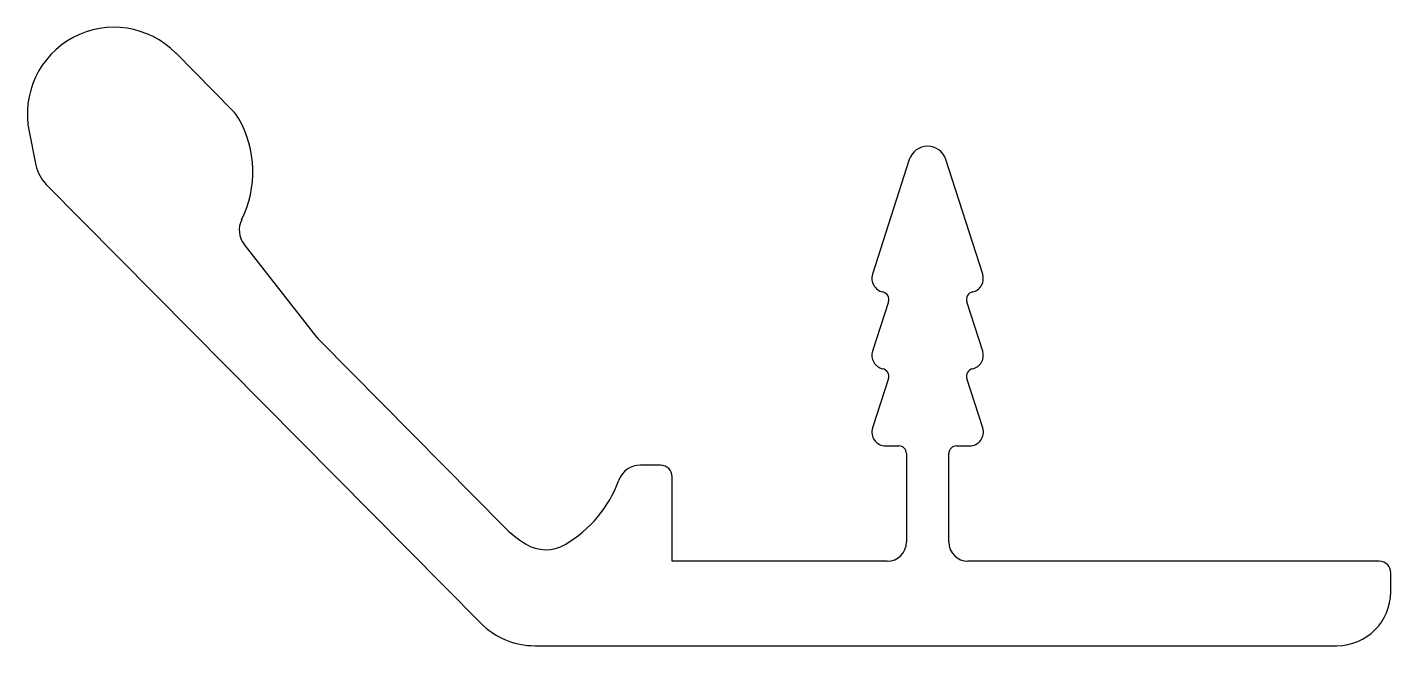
# Model space of a CAD drawing. Extents: x 2.5 to 38, y 0.8 to 16.9.
import ezdxf

# ---------------------------------------------------------------- set-up
doc = ezdxf.new("R2010")
doc.units = 0
doc.layers.get('0').update_dxf_attribs({"linetype": 'CONTINUOUS'})

msp = doc.modelspace()

# ---------------------------------------------------------------- linework, layer by layer
for p, q in [((7.82, 14.687), (6.342, 16.181)), ((2.525, 14.138), (2.704, 13.263)), ((25.429, 13.406), (24.473, 10.423)), ((27.339, 10.423), (26.383, 13.406)), ((2.973, 12.761), (14.269, 1.347)), ((10.024, 8.773), (8.122, 11.204)), ((24.885, 9.706), (24.473, 8.423)), ((27.339, 8.423), (26.928, 9.706)), ((14.894, 3.843), (10.101, 8.686)), ((24.885, 7.706), (24.473, 6.423)), ((27.339, 6.423), (26.928, 7.706)), ((24.816, 5.954), (25.156, 5.954)), ((25.356, 5.754), (25.356, 3.454)), ((26.456, 3.454), (26.456, 5.754)), ((26.656, 5.954), (26.997, 5.954)), ((18.956, 5.454), (18.434, 5.454)), ((19.256, 2.954), (19.256, 5.154)), ((24.856, 2.954), (19.256, 2.954)), ((37.656, 2.954), (26.956, 2.954)), ((37.956, 2.154), (37.956, 2.654)), ((15.691, 0.754), (36.556, 0.754))]:
    msp.add_line(p, q)
for centre, radius, start, end in [((4.737, 14.592), 2.258, 44.7, 191.6004), ((7.109, 13.984), 1, 29.9156, 44.7), ((5.547, 13.085), 2.802, 333.6187, 29.9156), ((25.906, 13.253), 0.501, 17.7696, 162.2304), ((3.684, 13.464), 1, 191.6004, 224.7038), ((8.595, 11.574), 0.6, 153.6187, 218.0469), ((24.816, 10.313), 0.36, 162.2304, 257.4445), ((26.997, 10.313), 0.36, 282.5555, 17.7696), ((24.694, 9.767), 0.2, 342.2304, 77.4445), ((27.118, 9.767), 0.2, 102.5555, 197.7696), ((10.812, 9.389), 1, 218.0469, 224.7038), ((24.816, 8.313), 0.36, 162.2304, 257.4445), ((26.997, 8.313), 0.36, 282.5555, 17.7696), ((24.694, 7.767), 0.2, 342.2304, 77.4445), ((27.118, 7.767), 0.2, 102.5555, 197.7696), ((24.816, 6.313), 0.36, 162.2304, 270), ((26.997, 6.313), 0.36, 270, 17.7696), ((25.156, 5.754), 0.2, 0, 90), ((26.656, 5.754), 0.2, 90, 180), ((18.434, 4.854), 0.6, 90, 159.9948), ((18.956, 5.154), 0.3, 0, 90), ((14.863, 6.154), 3.2, 300.2748, 339.9948), ((17.026, 5.954), 3, 224.7038, 238.2094), ((15.972, 4.254), 1, 238.2094, 300.2748), ((24.856, 3.454), 0.5, 270, 0), ((26.956, 3.454), 0.5, 180, 270), ((37.656, 2.654), 0.3, 0, 90), ((36.556, 2.154), 1.4, 270, 0), ((15.691, 2.754), 2, 224.7038, 270)]:
    msp.add_arc(centre, radius, start, end)

doc.saveas('drawing.dxf')
